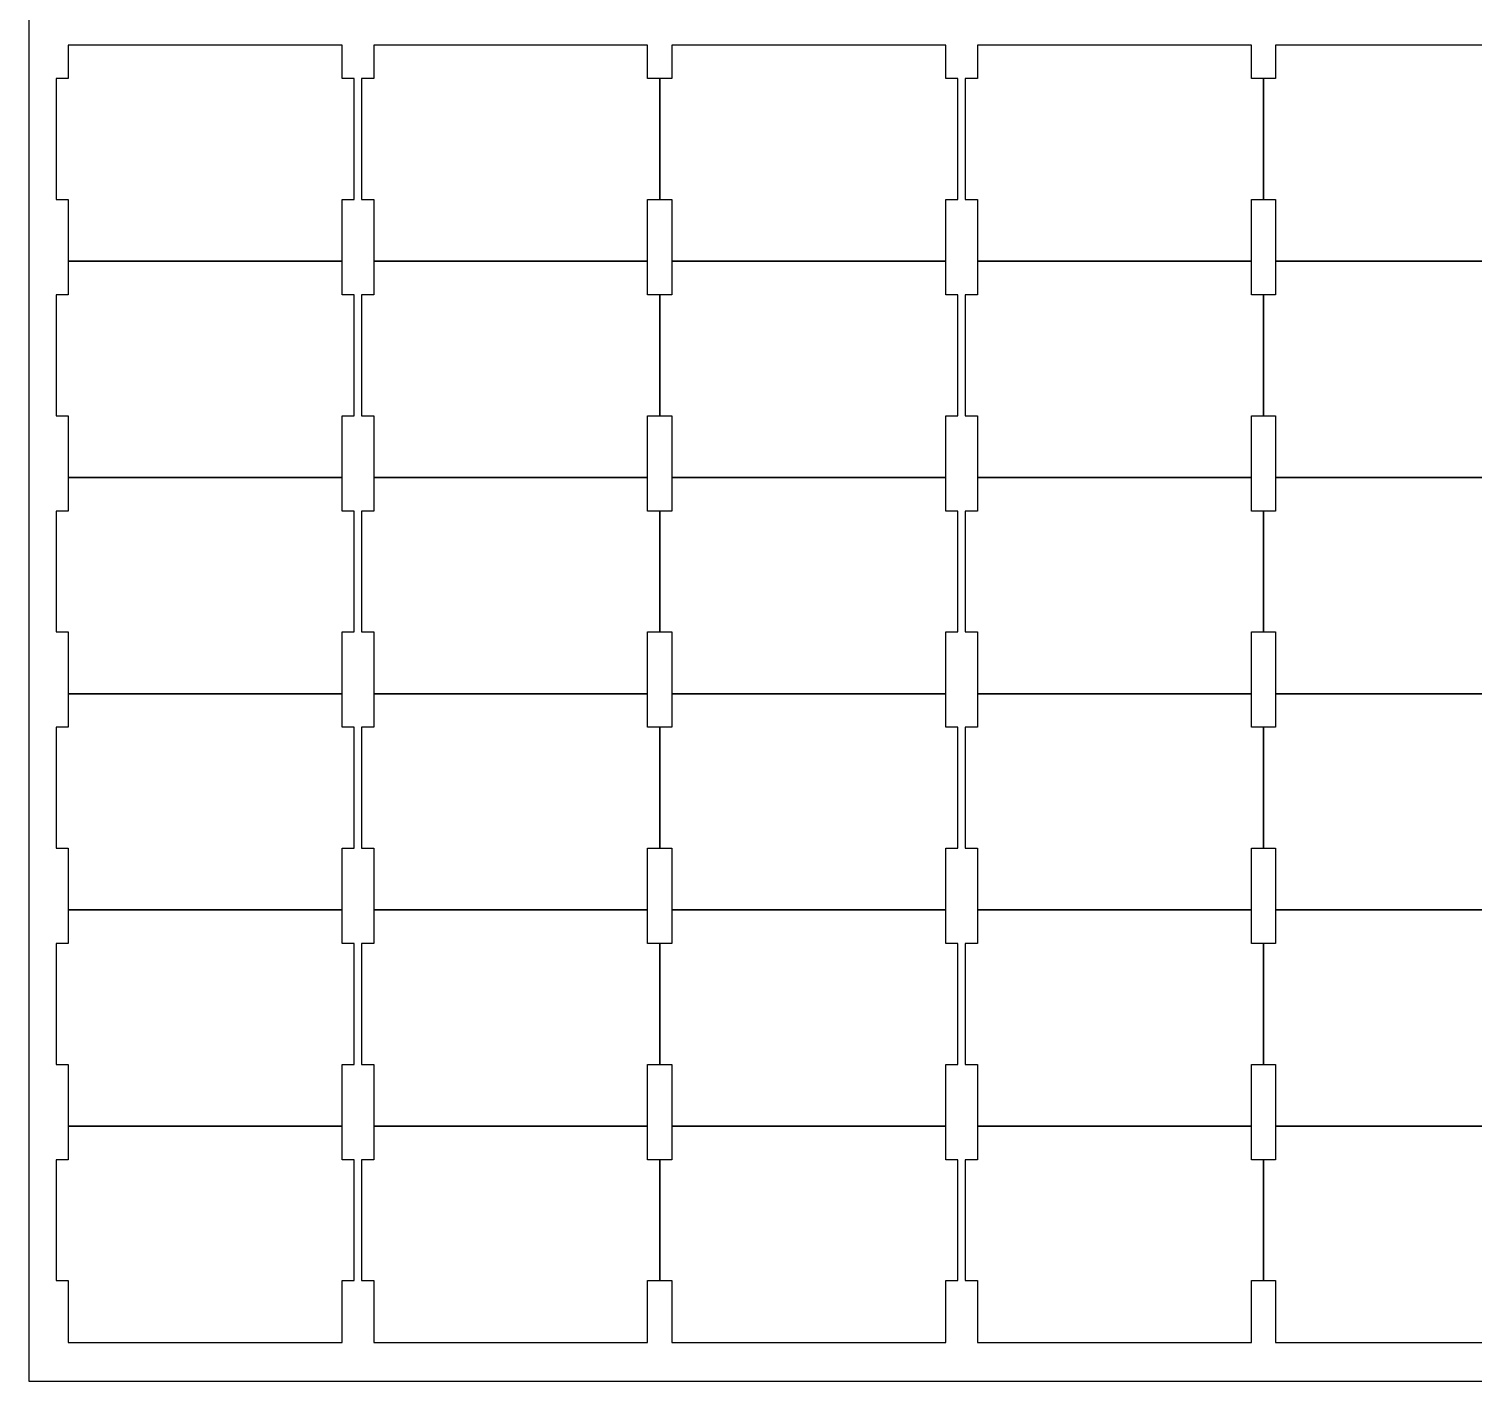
# Model space of a CAD drawing. Extents: x -14 to 2177, y -971 to 618.
# Drawn here: x 444.8 to 803.3, y -132.5 to 203.2 of the extents above; entities that cross this region are included whole.
import ezdxf

# ---------------------------------------------------------------- set-up
doc = ezdxf.new("R2010")
doc.units = 0

msp = doc.modelspace()

# ---------------------------------------------------------------- linework, layer by layer
at = {"layer": 'Layer 1'}
for p, q in [((444.801, 617.548), (444.801, -132.452)), ((522.544, 199.177), (454.544, 199.177)), ((454.544, 199.177), (454.544, 190.842)), ((522.544, 190.842), (522.544, 199.177)), ((598.391, 199.177), (530.391, 199.177)), ((530.391, 199.177), (530.391, 190.842)), ((598.391, 190.842), (598.391, 199.177)), ((672.391, 199.177), (604.391, 199.177)), ((604.391, 199.177), (604.391, 190.842)), ((672.391, 190.842), (672.391, 199.177)), ((748.239, 199.177), (680.239, 199.177)), ((680.239, 199.177), (680.239, 190.842)), ((748.239, 190.842), (748.239, 199.177)), ((822.239, 199.177), (754.239, 199.177)), ((754.239, 199.177), (754.239, 190.842)), ((454.544, 190.842), (451.544, 190.842)), ((451.544, 190.842), (451.544, 160.842)), ((525.544, 190.842), (522.544, 190.842)), ((525.544, 160.842), (525.544, 190.842)), ((530.391, 190.842), (527.391, 190.842)), ((527.391, 190.842), (527.391, 160.842)), ((601.391, 190.842), (598.391, 190.842)), ((601.391, 160.842), (601.391, 190.842)), ((604.391, 190.842), (601.391, 190.842)), ((601.391, 190.842), (601.391, 160.842)), ((675.391, 190.842), (672.391, 190.842)), ((675.391, 160.842), (675.391, 190.842)), ((680.239, 190.842), (677.239, 190.842)), ((677.239, 190.842), (677.239, 160.842)), ((751.239, 190.842), (748.239, 190.842)), ((751.239, 160.842), (751.239, 190.842)), ((754.239, 190.842), (751.239, 190.842)), ((751.239, 190.842), (751.239, 160.842)), ((451.544, 160.842), (454.544, 160.842)), ((454.544, 160.842), (454.544, 145.507)), ((522.544, 145.507), (522.544, 160.842)), ((522.544, 160.842), (525.544, 160.842)), ((527.391, 160.842), (530.391, 160.842)), ((530.391, 160.842), (530.391, 145.507)), ((598.391, 145.507), (598.391, 160.842)), ((598.391, 160.842), (601.391, 160.842)), ((601.391, 160.842), (604.391, 160.842)), ((604.391, 160.842), (604.391, 145.507)), ((672.391, 145.507), (672.391, 160.842)), ((672.391, 160.842), (675.391, 160.842)), ((677.239, 160.842), (680.239, 160.842)), ((680.239, 160.842), (680.239, 145.507)), ((748.239, 145.507), (748.239, 160.842)), ((748.239, 160.842), (751.239, 160.842)), ((751.239, 160.842), (754.239, 160.842)), ((754.239, 160.842), (754.239, 145.507)), ((454.544, 145.507), (522.544, 145.507)), ((522.544, 145.507), (454.544, 145.507)), ((454.544, 145.507), (454.544, 137.172)), ((522.544, 137.172), (522.544, 145.507)), ((530.391, 145.507), (598.391, 145.507)), ((598.391, 145.507), (530.391, 145.507)), ((530.391, 145.507), (530.391, 137.172)), ((598.391, 137.172), (598.391, 145.507)), ((604.391, 145.507), (672.391, 145.507)), ((672.391, 145.507), (604.391, 145.507)), ((604.391, 145.507), (604.391, 137.172)), ((672.391, 137.172), (672.391, 145.507)), ((680.239, 145.507), (748.239, 145.507)), ((748.239, 145.507), (680.239, 145.507)), ((680.239, 145.507), (680.239, 137.172)), ((748.239, 137.172), (748.239, 145.507)), ((754.239, 145.507), (822.239, 145.507)), ((822.239, 145.507), (754.239, 145.507)), ((754.239, 145.507), (754.239, 137.172)), ((454.544, 137.172), (451.544, 137.172)), ((451.544, 137.172), (451.544, 107.172)), ((525.544, 137.172), (522.544, 137.172)), ((525.544, 107.172), (525.544, 137.172)), ((530.391, 137.172), (527.391, 137.172)), ((527.391, 137.172), (527.391, 107.172)), ((601.391, 137.172), (598.391, 137.172)), ((601.391, 107.172), (601.391, 137.172)), ((604.391, 137.172), (601.391, 137.172)), ((601.391, 137.172), (601.391, 107.172)), ((675.391, 137.172), (672.391, 137.172)), ((675.391, 107.172), (675.391, 137.172)), ((680.239, 137.172), (677.239, 137.172)), ((677.239, 137.172), (677.239, 107.172)), ((751.239, 137.172), (748.239, 137.172)), ((751.239, 107.172), (751.239, 137.172)), ((754.239, 137.172), (751.239, 137.172)), ((751.239, 137.172), (751.239, 107.172)), ((451.544, 107.172), (454.544, 107.172)), ((454.544, 107.172), (454.544, 91.8371)), ((522.544, 91.8371), (522.544, 107.172)), ((522.544, 107.172), (525.544, 107.172)), ((527.391, 107.172), (530.391, 107.172)), ((530.391, 107.172), (530.391, 91.8371)), ((598.391, 91.8371), (598.391, 107.172)), ((598.391, 107.172), (601.391, 107.172)), ((601.391, 107.172), (604.391, 107.172)), ((604.391, 107.172), (604.391, 91.8371)), ((672.391, 91.8371), (672.391, 107.172)), ((672.391, 107.172), (675.391, 107.172)), ((677.239, 107.172), (680.239, 107.172)), ((680.239, 107.172), (680.239, 91.8371)), ((748.239, 91.8371), (748.239, 107.172)), ((748.239, 107.172), (751.239, 107.172)), ((751.239, 107.172), (754.239, 107.172)), ((754.239, 107.172), (754.239, 91.8371)), ((454.544, 91.8371), (522.544, 91.8371)), ((522.544, 91.8371), (454.544, 91.8371)), ((454.544, 91.8371), (454.544, 83.5021)), ((522.544, 83.5021), (522.544, 91.8371)), ((530.391, 91.8371), (598.391, 91.8371)), ((598.391, 91.8371), (530.391, 91.8371)), ((530.391, 91.8371), (530.391, 83.5021)), ((598.391, 83.5021), (598.391, 91.8371)), ((604.391, 91.8371), (672.391, 91.8371)), ((672.391, 91.8371), (604.391, 91.8371)), ((604.391, 91.8371), (604.391, 83.5021)), ((672.391, 83.5021), (672.391, 91.8371)), ((680.239, 91.8371), (748.239, 91.8371)), ((748.239, 91.8371), (680.239, 91.8371)), ((680.239, 91.8371), (680.239, 83.5021)), ((748.239, 83.5021), (748.239, 91.8371)), ((754.239, 91.8371), (822.239, 91.8371)), ((822.239, 91.8371), (754.239, 91.8371)), ((754.239, 91.8371), (754.239, 83.5021)), ((454.544, 83.5021), (451.544, 83.5021)), ((451.544, 83.5021), (451.544, 53.5021)), ((525.544, 83.5021), (522.544, 83.5021)), ((525.544, 53.5021), (525.544, 83.5021)), ((530.391, 83.5021), (527.391, 83.5021)), ((527.391, 83.5021), (527.391, 53.5021)), ((601.391, 83.5021), (598.391, 83.5021)), ((601.391, 53.5021), (601.391, 83.5021)), ((604.391, 83.5021), (601.391, 83.5021)), ((601.391, 83.5021), (601.391, 53.5021)), ((675.391, 83.5021), (672.391, 83.5021)), ((675.391, 53.5021), (675.391, 83.5021)), ((680.239, 83.5021), (677.239, 83.5021)), ((677.239, 83.5021), (677.239, 53.5021)), ((751.239, 83.5021), (748.239, 83.5021)), ((751.239, 53.5021), (751.239, 83.5021)), ((754.239, 83.5021), (751.239, 83.5021)), ((751.239, 83.5021), (751.239, 53.5021)), ((451.544, 53.5021), (454.544, 53.5021)), ((454.544, 53.5021), (454.544, 38.1671)), ((522.544, 38.1671), (522.544, 53.5021)), ((522.544, 53.5021), (525.544, 53.5021)), ((527.391, 53.5021), (530.391, 53.5021)), ((530.391, 53.5021), (530.391, 38.1671)), ((598.391, 38.1671), (598.391, 53.5021)), ((598.391, 53.5021), (601.391, 53.5021)), ((601.391, 53.5021), (604.391, 53.5021)), ((604.391, 53.5021), (604.391, 38.1671)), ((672.391, 38.1671), (672.391, 53.5021)), ((672.391, 53.5021), (675.391, 53.5021)), ((677.239, 53.5021), (680.239, 53.5021)), ((680.239, 53.5021), (680.239, 38.1671)), ((748.239, 38.1671), (748.239, 53.5021)), ((748.239, 53.5021), (751.239, 53.5021)), ((751.239, 53.5021), (754.239, 53.5021)), ((754.239, 53.5021), (754.239, 38.1671)), ((454.544, 38.1671), (522.544, 38.1671)), ((522.544, 38.1671), (454.544, 38.1671)), ((454.544, 38.1671), (454.544, 29.832)), ((522.544, 29.832), (522.544, 38.1671)), ((530.391, 38.1671), (598.391, 38.1671)), ((598.391, 38.1671), (530.391, 38.1671)), ((530.391, 38.1671), (530.391, 29.832)), ((598.391, 29.832), (598.391, 38.1671)), ((604.391, 38.1671), (672.391, 38.1671)), ((672.391, 38.1671), (604.391, 38.1671)), ((604.391, 38.1671), (604.391, 29.832)), ((672.391, 29.832), (672.391, 38.1671)), ((680.239, 38.1671), (748.239, 38.1671)), ((748.239, 38.1671), (680.239, 38.1671)), ((680.239, 38.1671), (680.239, 29.832)), ((748.239, 29.832), (748.239, 38.1671)), ((754.239, 38.1671), (822.239, 38.1671)), ((822.239, 38.1671), (754.239, 38.1671)), ((754.239, 38.1671), (754.239, 29.832)), ((454.544, 29.832), (451.544, 29.832)), ((451.544, 29.832), (451.544, -0.167982)), ((525.544, 29.832), (522.544, 29.832)), ((525.544, -0.167982), (525.544, 29.832)), ((530.391, 29.832), (527.391, 29.832)), ((527.391, 29.832), (527.391, -0.167982)), ((601.391, 29.832), (598.391, 29.832)), ((601.391, -0.167982), (601.391, 29.832)), ((604.391, 29.832), (601.391, 29.832)), ((601.391, 29.832), (601.391, -0.167982)), ((675.391, 29.832), (672.391, 29.832)), ((675.391, -0.167982), (675.391, 29.832)), ((680.239, 29.832), (677.239, 29.832)), ((677.239, 29.832), (677.239, -0.167982)), ((751.239, 29.832), (748.239, 29.832)), ((751.239, -0.167982), (751.239, 29.832)), ((754.239, 29.832), (751.239, 29.832)), ((751.239, 29.832), (751.239, -0.167982)), ((451.544, -0.167982), (454.544, -0.167982)), ((454.544, -0.167982), (454.544, -15.503)), ((522.544, -15.503), (522.544, -0.167982)), ((522.544, -0.167982), (525.544, -0.167982)), ((527.391, -0.167982), (530.391, -0.167982)), ((530.391, -0.167982), (530.391, -15.503)), ((598.391, -15.503), (598.391, -0.167982)), ((598.391, -0.167982), (601.391, -0.167982)), ((601.391, -0.167982), (604.391, -0.167982)), ((604.391, -0.167982), (604.391, -15.503)), ((672.391, -15.503), (672.391, -0.167982)), ((672.391, -0.167982), (675.391, -0.167982)), ((677.239, -0.167982), (680.239, -0.167982)), ((680.239, -0.167982), (680.239, -15.503)), ((748.239, -15.503), (748.239, -0.167982)), ((748.239, -0.167982), (751.239, -0.167982)), ((751.239, -0.167982), (754.239, -0.167982)), ((754.239, -0.167982), (754.239, -15.503)), ((454.544, -15.503), (522.544, -15.503)), ((522.544, -15.503), (454.544, -15.503)), ((454.544, -15.503), (454.544, -23.838)), ((522.544, -23.838), (522.544, -15.503)), ((530.391, -15.503), (598.391, -15.503)), ((598.391, -15.503), (530.391, -15.503)), ((530.391, -15.503), (530.391, -23.838)), ((598.391, -23.838), (598.391, -15.503)), ((604.391, -15.503), (672.391, -15.503)), ((672.391, -15.503), (604.391, -15.503)), ((604.391, -15.503), (604.391, -23.838)), ((672.391, -23.838), (672.391, -15.503)), ((680.239, -15.503), (748.239, -15.503)), ((748.239, -15.503), (680.239, -15.503)), ((680.239, -15.503), (680.239, -23.838)), ((748.239, -23.838), (748.239, -15.503)), ((754.239, -15.503), (822.239, -15.503)), ((822.239, -15.503), (754.239, -15.503)), ((754.239, -15.503), (754.239, -23.838)), ((454.544, -23.838), (451.544, -23.838)), ((451.544, -23.838), (451.544, -53.838)), ((525.544, -23.838), (522.544, -23.838)), ((525.544, -53.838), (525.544, -23.838)), ((530.391, -23.838), (527.391, -23.838)), ((527.391, -23.838), (527.391, -53.838)), ((601.391, -23.838), (598.391, -23.838)), ((601.391, -53.838), (601.391, -23.838)), ((604.391, -23.838), (601.391, -23.838)), ((601.391, -23.838), (601.391, -53.838)), ((675.391, -23.838), (672.391, -23.838)), ((675.391, -53.838), (675.391, -23.838)), ((680.239, -23.838), (677.239, -23.838)), ((677.239, -23.838), (677.239, -53.838)), ((751.239, -23.838), (748.239, -23.838)), ((751.239, -53.838), (751.239, -23.838)), ((754.239, -23.838), (751.239, -23.838)), ((751.239, -23.838), (751.239, -53.838)), ((451.544, -53.838), (454.544, -53.838)), ((454.544, -53.838), (454.544, -69.173)), ((522.544, -69.173), (522.544, -53.838)), ((522.544, -53.838), (525.544, -53.838)), ((527.391, -53.838), (530.391, -53.838)), ((530.391, -53.838), (530.391, -69.173)), ((598.391, -69.173), (598.391, -53.838)), ((598.391, -53.838), (601.391, -53.838)), ((601.391, -53.838), (604.391, -53.838)), ((604.391, -53.838), (604.391, -69.173)), ((672.391, -69.173), (672.391, -53.838)), ((672.391, -53.838), (675.391, -53.838)), ((677.239, -53.838), (680.239, -53.838)), ((680.239, -53.838), (680.239, -69.173)), ((748.239, -69.173), (748.239, -53.838)), ((748.239, -53.838), (751.239, -53.838)), ((751.239, -53.838), (754.239, -53.838)), ((754.239, -53.838), (754.239, -69.173)), ((454.544, -69.173), (522.544, -69.173)), ((522.544, -69.173), (454.544, -69.173)), ((454.544, -69.173), (454.544, -77.508)), ((522.544, -77.508), (522.544, -69.173)), ((530.391, -69.173), (598.391, -69.173)), ((598.391, -69.173), (530.391, -69.173)), ((530.391, -69.173), (530.391, -77.508)), ((598.391, -77.508), (598.391, -69.173)), ((604.391, -69.173), (672.391, -69.173)), ((672.391, -69.173), (604.391, -69.173)), ((604.391, -69.173), (604.391, -77.508)), ((672.391, -77.508), (672.391, -69.173)), ((680.239, -69.173), (748.239, -69.173)), ((748.239, -69.173), (680.239, -69.173)), ((680.239, -69.173), (680.239, -77.508)), ((748.239, -77.508), (748.239, -69.173)), ((754.239, -69.173), (822.239, -69.173)), ((822.239, -69.173), (754.239, -69.173)), ((754.239, -69.173), (754.239, -77.508)), ((454.544, -77.508), (451.544, -77.508)), ((451.544, -77.508), (451.544, -107.508)), ((525.544, -77.508), (522.544, -77.508)), ((525.544, -107.508), (525.544, -77.508)), ((530.391, -77.508), (527.391, -77.508)), ((527.391, -77.508), (527.391, -107.508)), ((601.391, -77.508), (598.391, -77.508)), ((601.391, -107.508), (601.391, -77.508)), ((604.391, -77.508), (601.391, -77.508)), ((601.391, -77.508), (601.391, -107.508)), ((675.391, -77.508), (672.391, -77.508)), ((675.391, -107.508), (675.391, -77.508)), ((680.239, -77.508), (677.239, -77.508)), ((677.239, -77.508), (677.239, -107.508)), ((751.239, -77.508), (748.239, -77.508)), ((751.239, -107.508), (751.239, -77.508)), ((754.239, -77.508), (751.239, -77.508)), ((751.239, -77.508), (751.239, -107.508)), ((451.544, -107.508), (454.544, -107.508)), ((454.544, -107.508), (454.544, -122.843)), ((522.544, -122.843), (522.544, -107.508)), ((522.544, -107.508), (525.544, -107.508)), ((527.391, -107.508), (530.391, -107.508)), ((530.391, -107.508), (530.391, -122.843)), ((598.391, -122.843), (598.391, -107.508)), ((598.391, -107.508), (601.391, -107.508)), ((601.391, -107.508), (604.391, -107.508)), ((604.391, -107.508), (604.391, -122.843)), ((672.391, -122.843), (672.391, -107.508)), ((672.391, -107.508), (675.391, -107.508)), ((677.239, -107.508), (680.239, -107.508)), ((680.239, -107.508), (680.239, -122.843)), ((748.239, -122.843), (748.239, -107.508)), ((748.239, -107.508), (751.239, -107.508)), ((751.239, -107.508), (754.239, -107.508)), ((754.239, -107.508), (754.239, -122.843)), ((454.544, -122.843), (522.544, -122.843)), ((530.391, -122.843), (598.391, -122.843)), ((604.391, -122.843), (672.391, -122.843)), ((680.239, -122.843), (748.239, -122.843)), ((754.239, -122.843), (822.239, -122.843)), ((444.801, -132.452), (1194.8, -132.452))]:
    msp.add_line(p, q, dxfattribs=at)

doc.saveas('drawing.dxf')
